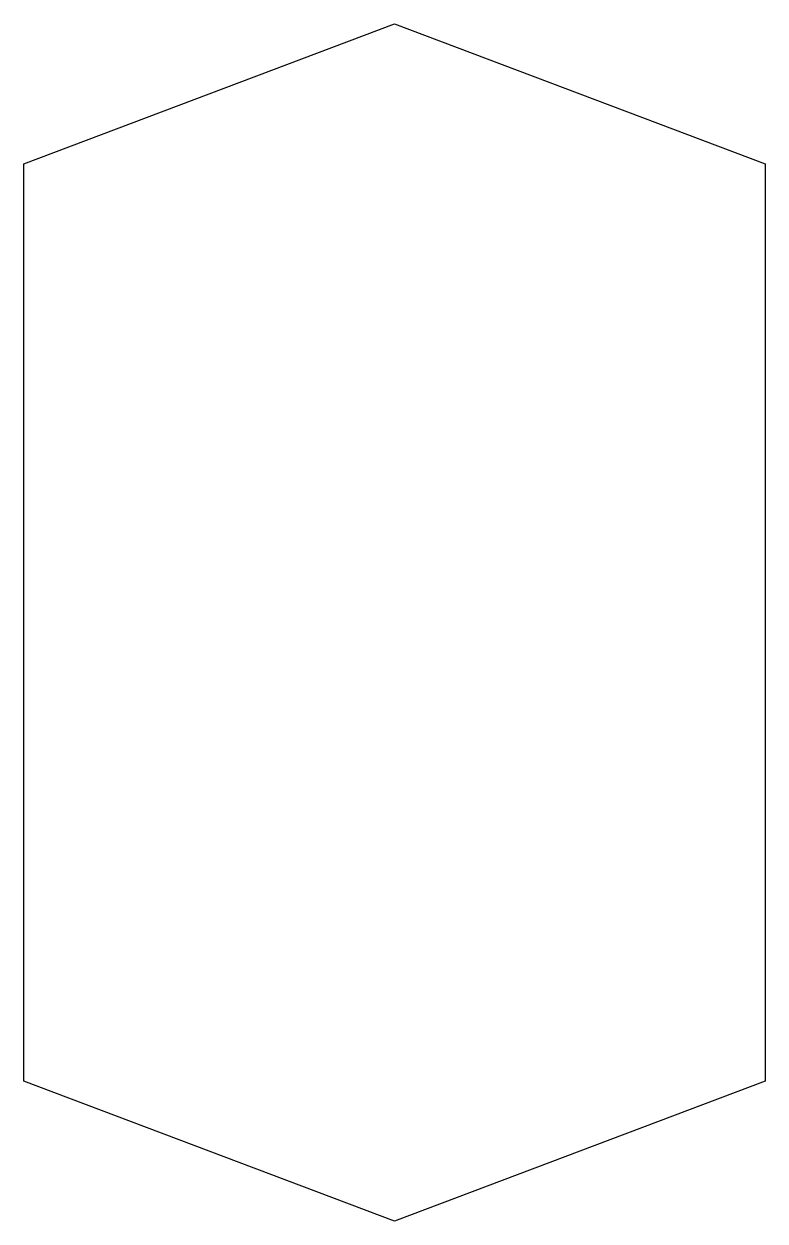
# Model space of a CAD drawing. Header units: millimetres. Extents: x -15.82 to -12.41, y 43.17 to 48.68.
import ezdxf

# ---------------------------------------------------------------- set-up
doc = ezdxf.new("R2010")
doc.units = ezdxf.units.MM
doc.header["$MEASUREMENT"] = 0
doc.layers.add('Default', color=18, linetype='Continuous', true_color=0x000000)

msp = doc.modelspace()

# ---------------------------------------------------------------- linework, layer by layer
at = {"layer": 'Default'}
msp.add_polyline3d([(-15.8246, 48.0391, 0), (-14.1183, 48.6831, 0), (-12.4121, 48.0391, 0), (-12.4121, 43.8146, 0), (-14.1183, 43.1706, 0), (-15.8246, 43.8146, 0), (-15.8246, 48.0391, 0)], dxfattribs=at)

doc.saveas('drawing.dxf')
